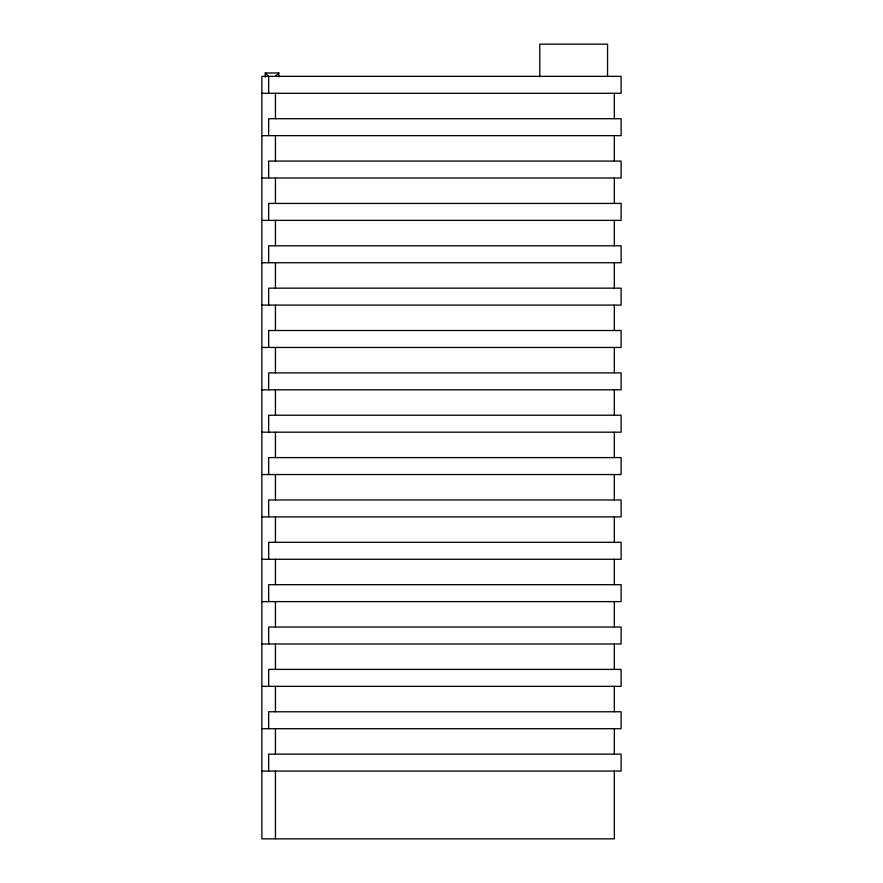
<?xml version="1.0" encoding="UTF-8"?>
<svg xmlns="http://www.w3.org/2000/svg" width="883" height="883" viewBox="0 0 883 883"><rect width="100%" height="100%" fill="white"/><g stroke="black" fill="none" stroke-linecap="round" stroke-linejoin="round"><path stroke-width="1.32" d="M275.441 76.346L278.829 72.958L278.829 76.909M265.275 77.02L265.275 72.958L278.829 72.958M261.887 93.289L621.113 93.289L621.113 76.346L261.887 76.346L261.887 838.85L614.336 838.85L614.336 771.069M261.887 135.651L621.113 135.651L621.113 118.708L268.664 118.708L268.664 135.651M261.887 178.013L621.113 178.013L621.113 161.07L268.664 161.07L268.664 178.013M261.887 220.375L621.113 220.375L621.113 203.432L268.664 203.432L268.664 220.375M261.887 262.737L621.113 262.737L621.113 245.794L268.664 245.794L268.664 262.737M261.887 305.099L621.113 305.099L621.113 288.156L268.664 288.156L268.664 305.099M261.887 347.461L621.113 347.461L621.113 330.518L268.664 330.518L268.664 347.461M261.887 389.822L621.113 389.822L621.113 372.88L268.664 372.88L268.664 389.822M261.887 432.184L621.113 432.184L621.113 415.231L268.664 415.231L268.664 432.184M261.887 474.546L621.113 474.546L621.113 457.593L268.664 457.593L268.664 474.546M261.887 516.908L621.113 516.908L621.113 499.955L268.664 499.955L268.664 516.908M261.887 559.27L621.113 559.27L621.113 542.317L268.664 542.317L268.664 559.27M261.887 601.621L621.113 601.621L621.113 584.678L268.664 584.678L268.664 601.621M261.887 643.983L621.113 643.983L621.113 627.04L268.664 627.04L268.664 643.983M261.887 686.345L621.113 686.345L621.113 669.402L268.664 669.402L268.664 686.345M261.887 728.707L621.113 728.707L621.113 711.764L268.664 711.764L268.664 728.707M261.887 771.069L621.113 771.069L621.113 754.126L268.664 754.126L268.664 771.069M265.275 72.958L268.664 76.346L268.664 93.289M614.336 93.289L614.336 118.708M614.336 135.651L614.336 161.07M614.336 178.013L614.336 203.432M614.336 220.375L614.336 245.794M614.336 262.737L614.336 288.156M614.336 305.099L614.336 330.518M614.336 347.461L614.336 372.88M614.336 389.822L614.336 415.231M614.336 432.184L614.336 457.593M614.336 474.546L614.336 499.955M614.336 516.908L614.336 542.317M614.336 559.27L614.336 584.678M614.336 601.621L614.336 627.04M614.336 643.983L614.336 669.402M614.336 686.345L614.336 711.764M614.336 728.707L614.336 754.126M607.559 76.689L607.559 44.15L539.778 44.15L539.778 76.689M275.441 93.289L275.441 118.708M275.441 135.651L275.441 161.07M275.441 178.013L275.441 203.432M275.441 220.375L275.441 245.794M275.441 262.737L275.441 288.156M275.441 305.099L275.441 330.518M275.441 347.461L275.441 372.88M275.441 389.822L275.441 415.231M275.441 432.184L275.441 457.593M275.441 474.546L275.441 499.955M275.441 516.908L275.441 542.317M275.441 559.27L275.441 584.678M275.441 601.621L275.441 627.04M275.441 643.983L275.441 669.402M275.441 686.345L275.441 711.764M275.441 728.707L275.441 754.126M275.441 771.069L275.441 838.85"/></g></svg>
